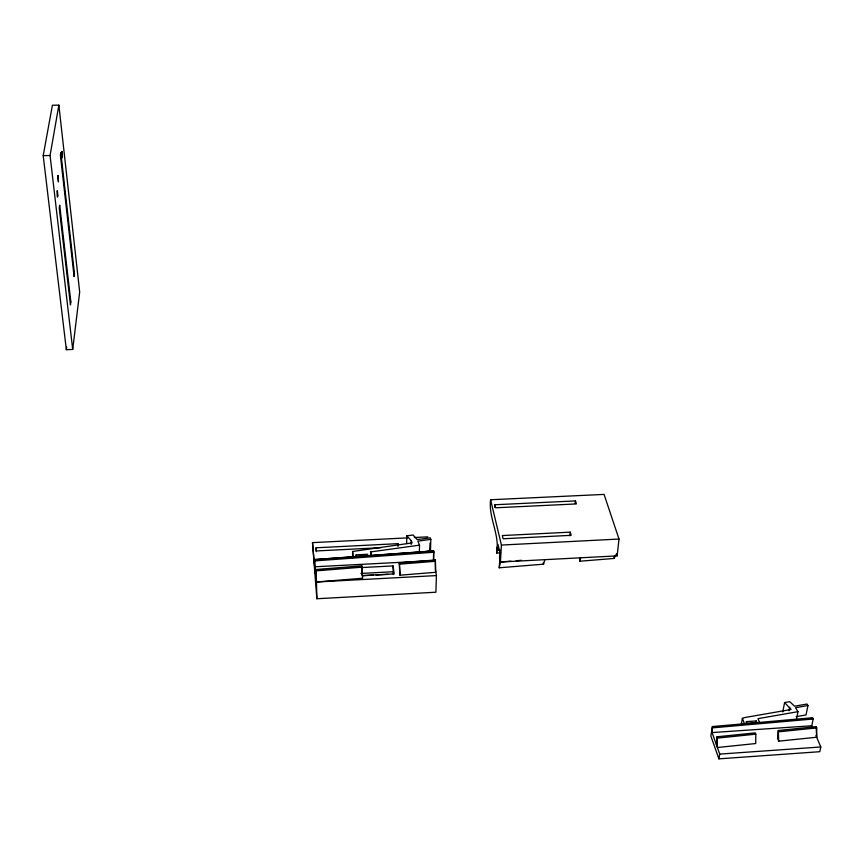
<?xml version="1.0" encoding="UTF-8"?>
<svg xmlns="http://www.w3.org/2000/svg" width="864" height="864" viewBox="0 0 864 864"><rect width="100%" height="100%" fill="white"/><g stroke="black" fill="none" stroke-linecap="round" stroke-linejoin="round"><path stroke-width="1.3" d="M370.732 554.504L370.732 551.902L419.515 545.162L419.342 552.917M435.348 559.969L435.812 572.281L399.989 575.197L399.211 562.853L435.348 559.969L435.326 569.668L436.417 575.586L435.899 592.218L316.861 598.741L312.498 542.624L407.678 537.872M816.664 737.24L816.739 727.92L816.113 726.646L778.27 730.512L777.546 738.58L778.734 741.161L816.664 737.24L816.113 726.646M755.806 734.162L755.708 743.537L717.368 747.511L717.023 736.787L755.233 732.877L755.806 734.162L717.487 738.094M393.358 574.42L393.034 565.92L360.914 567.594M397.915 546.242L397.948 543.661L316.094 547.798L316.181 551.675M778.734 741.161L778.27 730.512M406.663 543.586L406.793 535.853L413.057 535L417.236 539.6L430.175 537.818L430.823 539.352L430.488 550.962L418.9 552.571M411.178 544.471L411.253 540.605L406.793 535.853M430.024 542.981L429.851 549.418L430.488 550.962M433.404 560.174L433.685 550.94L314.896 559.57L315.187 572.983L312.498 542.624M433.674 560.596L433.685 550.94L314.896 559.57L315.014 560.876L433.922 552.226M544.828 559.548L543.596 564.17L499.219 567.788L500.418 562.01L617.155 555.876L619.002 539.05L604.076 494.402L490.59 499.748C488.279 517.903 500.105 534.784 496.606 553.036L500.602 552.917M494.759 507.384L494.899 504.749L575.467 500.915L576.396 503.928L495.634 507.794L494.899 504.749M496.606 553.036L496.93 547.182L497.675 550.314L500.321 550.174M497.675 550.314L498.01 544.428L499.856 552.258L499.511 558.155L500.418 562.01L510.937 561.157M500.418 562.01L501.422 545.054L490.59 499.748M716.44 744.887L717.023 736.787M569.905 535.81L570.229 532.148L502.34 535.561L503.118 538.769L571.169 535.324L570.229 532.148M575.23 503.528L575.467 500.915M72.706 349.466L79.682 292L58.86 105.149L52.402 105.235L43.2 155.639L66.344 349.672L72.706 349.466L50.069 155.52L58.86 105.149M499.802 559.408L499.219 567.788M66.344 349.672L66.69 346.993M812.722 727.985L811.782 725.749L813.186 718.999L812.646 717.736L712.4 726.548L710.856 736.02L718.902 758.851L819.785 751.702L820.8 746.982L815.929 735.523M718.902 758.851L719.701 754.099L712.087 732.575L712.4 726.548M741.366 724.248L742.403 718.351L744.714 717.552L791.1 709.484L784.609 702.551L782.773 711.936M579.571 557.615L579.625 561.244L614.358 558.414L615.406 554.958M745.967 723.989L746.388 721.624L756.194 720.965L756.94 722.866L747.122 723.535L746.388 721.624M755.762 723.319L756.194 720.965M788.994 710.737L789.685 707.216M796.554 718.718L797.98 711.666L795.496 707.702L807.959 705.542L806.026 714.928L796.1 716.666M579.625 561.244L580.673 557.777M352.62 557.993L352.588 551.491L412.182 542.894L411.253 540.605M797.98 711.666L758.03 718.643L759.402 722.153M784.609 702.551L789.739 701.665L794.545 706.19L806.998 704.03L807.959 705.542M430.823 539.352L417.874 541.134L419.515 545.162M778.864 731.797L816.739 727.92M712.854 727.834L813.186 718.999M316.861 598.741L316.494 581.99L362.621 578.232L361.822 565.855L315.857 569.527L316.256 579.312M436.417 575.586L316.494 581.99L315.976 570.866L362.081 567.162M399.211 562.853L399.514 564.16L435.586 561.276M516.197 560.736L521.456 560.304M719.701 754.099L820.8 746.982M712.087 732.575L811.782 725.749M360.925 573.448L392.958 571.752M362.794 575.726L373.421 575.165M376.078 575.024L388.022 574.387M356.195 557.442L356.184 554.839L367.848 554.245M430.974 560.736L315.144 566.762L316.278 583.913L316.148 578.038L316.494 581.99M315.425 569.981L323.46 569.56M414.374 537.527L427.777 536.857M380.948 547.679L316.386 550.951L316.094 547.798M501.422 545.054L619.002 539.05M43.2 155.639L50.069 155.52M811.328 717.822L811.868 719.086M742.403 718.351L744.682 724.356M543.164 562.885L543.596 564.17M616.453 553.738L617.155 555.876M613.948 557.14L614.358 558.414M432.108 551.027L432.346 552.312M429.905 548.564L430.38 551.167M397.948 543.661L398.272 545.746M393.034 565.92L394.232 573.89L362.092 575.597L361.822 565.855M370.732 551.902L371.207 555.476M356.184 554.839L356.508 557.431M352.588 551.491L353.171 556.373M315.857 569.527L315.976 570.866M399.514 564.16L399.989 575.197M57.812 195.728C56.959 202.705 56.808 181.159 57.812 195.728M57.856 176.148L58.428 181.915L58.061 175.403L57.856 176.148M61.754 151.967L62.37 157.723L61.96 151.394L61.754 151.967M70.837 301.892L70.448 304.927L59.249 208.019L59.692 205.178L70.837 301.892M74.466 273.737L74.099 276.599L60.404 155.25L60.826 152.626L74.466 273.737"/></g></svg>
